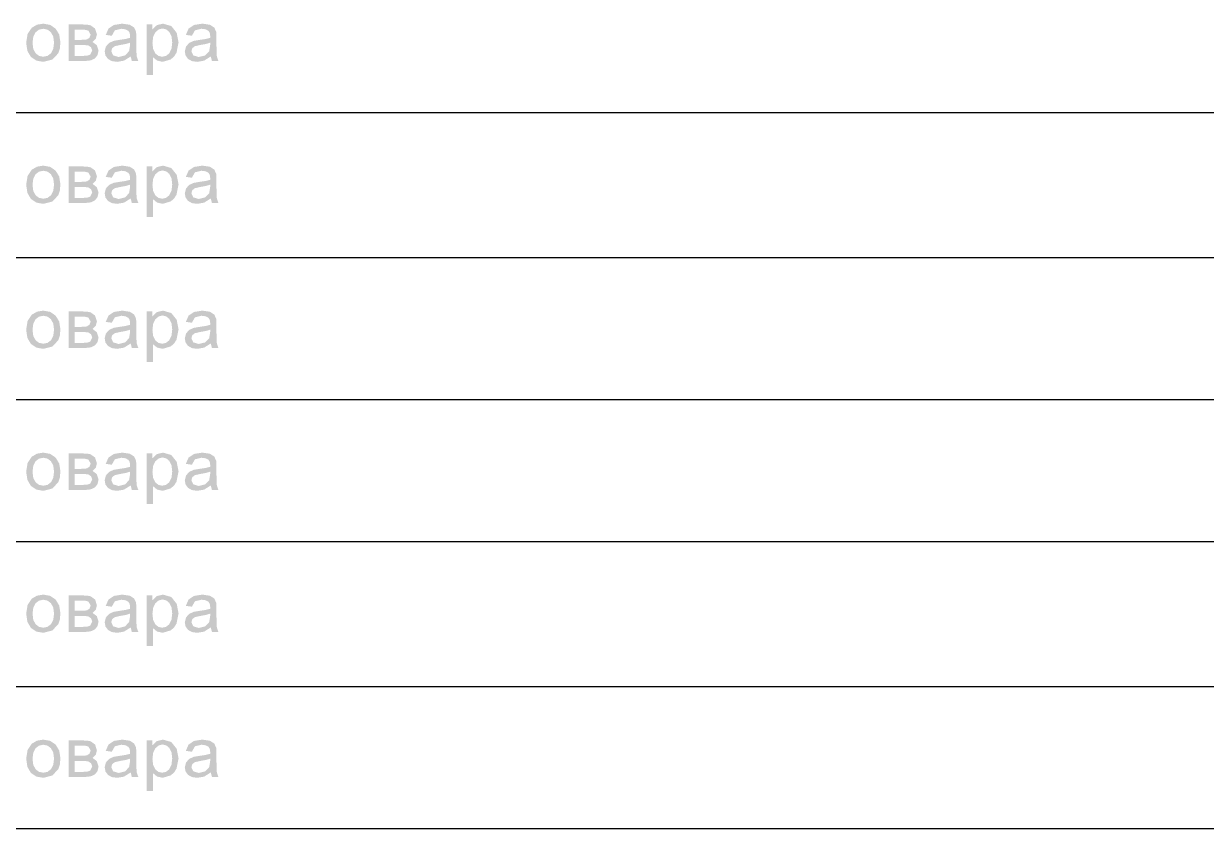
# Model space of a CAD drawing. Header units: millimetres. Extents: x 0 to 420, y 0 to 297.
# Drawn here: x 44.53 to 61.11, y 157.61 to 168.88 of the extents above; entities that cross this region are included whole.
import ezdxf

# ---------------------------------------------------------------- set-up
doc = ezdxf.new("R2010")
doc.units = ezdxf.units.MM
doc.layers.get('0').update_dxf_attribs({"linetype": 'CONTINUOUS'})

msp = doc.modelspace()

# ---------------------------------------------------------------- hatches: boundary and pattern name
at = {"true_color": 0x0000fb}
h = msp.add_hatch(color=0, dxfattribs=at)
h.paths.add_polyline_path([(44.565339, 168.615981), (44.584907, 168.73966), (44.644162, 168.826545), (44.717405, 168.868989), (44.805117, 168.883321), (44.901098, 168.865957), (44.977648, 168.813867), (45.028015, 168.73153), (45.044896, 168.623147), (45.037454, 168.534401), (45.01513, 168.467153), (44.929141, 168.37951), (44.805117, 168.34809), (44.707966, 168.365178), (44.631484, 168.416992), (44.581875, 168.500984)], flags=0)
h.paths.add_polyline_path([(44.654084, 168.615981), (44.664833, 168.529509), (44.697079, 168.468255), (44.745517, 168.431806), (44.805117, 168.419748), (44.864235, 168.431875), (44.912604, 168.468807), (44.94485, 168.530749), (44.955599, 168.618737), (44.94485, 168.701833), (44.912604, 168.762604), (44.864235, 168.799329), (44.805117, 168.811663), (44.745517, 168.799329), (44.697079, 168.762604), (44.664833, 168.701488)], flags=0)
h = msp.add_hatch(color=0, dxfattribs=at)
h.paths.add_polyline_path([(45.159179, 168.871745), (45.35927, 168.871745), (45.423417, 168.868575), (45.468962, 168.859618), (45.530698, 168.814419), (45.556605, 168.736146), (45.541171, 168.671654), (45.495971, 168.626454), (45.555502, 168.581255), (45.579756, 168.502982), (45.564115, 168.439454), (45.52739, 168.394944), (45.469513, 168.368417), (45.390138, 168.359666), (45.159179, 168.359666)], flags=0)
h.paths.add_polyline_path([(45.246271, 168.65622), (45.338875, 168.65622), (45.414391, 168.661732), (45.451874, 168.685434), (45.46841, 168.727878), (45.439747, 168.784102), (45.400818, 168.796022), (45.341631, 168.800087), (45.246271, 168.800087)], flags=0)
h.paths.add_polyline_path([(45.246271, 168.431324), (45.360372, 168.431324), (45.422453, 168.435527), (45.461796, 168.448412), (45.490459, 168.507392), (45.474474, 168.552591), (45.433133, 168.579601), (45.351002, 168.585113), (45.246271, 168.585113)], flags=0)
h = msp.add_hatch(color=0, dxfattribs=at)
h.paths.add_polyline_path([(46.029294, 168.423056), (45.936139, 168.364627), (45.840227, 168.34809), (45.765538, 168.358426), (45.710692, 168.389432), (45.676723, 168.436285), (45.665492, 168.494714), (45.68258, 168.563064), (45.727228, 168.613225), (45.790067, 168.641888), (45.867237, 168.655117), (45.95805, 168.668347), (46.021577, 168.684883), (46.022128, 168.707483), (46.015996, 168.752614), (45.997875, 168.782448), (45.95612, 168.80429), (45.898656, 168.811663), (45.808257, 168.790165), (45.765262, 168.714097), (45.680375, 168.725673), (45.718409, 168.813867), (45.795028, 168.86513), (45.911334, 168.883321), (46.017719, 168.867886), (46.078352, 168.82875), (46.105362, 168.770321), (46.109772, 168.689844), (46.109772, 168.574089), (46.111081, 168.475352), (46.115284, 168.420851), (46.137332, 168.359666), (46.046382, 168.359666)], flags=0)
h.paths.add_polyline_path([(46.021577, 168.616532), (45.962528, 168.598618), (45.879915, 168.584011), (45.804398, 168.566372), (45.770223, 168.53826), (45.758096, 168.496919), (45.784003, 168.439041), (45.861174, 168.41589), (45.95047, 168.437939), (46.007797, 168.498021), (46.021577, 168.585113)], flags=0)
h = msp.add_hatch(color=0, dxfattribs=at)
h.paths.add_polyline_path([(46.256025, 168.163433), (46.256025, 168.871745), (46.3354, 168.871745), (46.3354, 168.805599), (46.398238, 168.863477), (46.483677, 168.883321), (46.599432, 168.849696), (46.674949, 168.754336), (46.700856, 168.61984), (46.672744, 168.478177), (46.638086, 168.422505), (46.590613, 168.381715), (46.477613, 168.34809), (46.399341, 168.366281), (46.343117, 168.412583), (46.343117, 168.163433)], flags=0)
h.paths.add_polyline_path([(46.334849, 168.612674), (46.344771, 168.526615), (46.374536, 168.466602), (46.418702, 168.431393), (46.47155, 168.419748), (46.525294, 168.431806), (46.570769, 168.468255), (46.601775, 168.530681), (46.61211, 168.620391), (46.601912, 168.705622), (46.571871, 168.766463), (46.527567, 168.803188), (46.475409, 168.815521), (46.42325, 168.80243), (46.377292, 168.763707), (46.345322, 168.699973)], flags=0)
h = msp.add_hatch(color=0, dxfattribs=at)
h.paths.add_polyline_path([(47.151931, 168.423056), (47.058776, 168.364627), (46.962864, 168.34809), (46.888174, 168.358426), (46.833328, 168.389432), (46.79936, 168.436285), (46.788129, 168.494714), (46.805216, 168.563064), (46.849865, 168.613225), (46.912703, 168.641888), (46.989874, 168.655117), (47.080686, 168.668347), (47.144214, 168.684883), (47.144765, 168.707483), (47.138633, 168.752614), (47.120512, 168.782448), (47.078757, 168.80429), (47.021293, 168.811663), (46.930894, 168.790165), (46.887899, 168.714097), (46.803012, 168.725673), (46.841045, 168.813867), (46.917664, 168.86513), (47.033971, 168.883321), (47.140355, 168.867886), (47.200989, 168.82875), (47.227999, 168.770321), (47.232408, 168.689844), (47.232408, 168.574089), (47.233717, 168.475352), (47.23792, 168.420851), (47.259969, 168.359666), (47.169019, 168.359666)], flags=0)
h.paths.add_polyline_path([(47.144214, 168.616532), (47.085165, 168.598618), (47.002552, 168.584011), (46.927035, 168.566372), (46.89286, 168.53826), (46.880733, 168.496919), (46.90664, 168.439041), (46.98381, 168.41589), (47.073107, 168.437939), (47.130434, 168.498021), (47.144214, 168.585113)], flags=0)
h = msp.add_hatch(color=0, dxfattribs=at)
h.paths.add_polyline_path([(44.565339, 166.626314), (44.584907, 166.749993), (44.644162, 166.836879), (44.717405, 166.879322), (44.805117, 166.893654), (44.901098, 166.876291), (44.977648, 166.824201), (45.028015, 166.741863), (45.044896, 166.63348), (45.037454, 166.544735), (45.01513, 166.477486), (44.929141, 166.389843), (44.805117, 166.358424), (44.707966, 166.375511), (44.631484, 166.427326), (44.581875, 166.511317)], flags=0)
h.paths.add_polyline_path([(44.654084, 166.626314), (44.664833, 166.539843), (44.697079, 166.478589), (44.745517, 166.44214), (44.805117, 166.430082), (44.864235, 166.442209), (44.912604, 166.47914), (44.94485, 166.541083), (44.955599, 166.629071), (44.94485, 166.712166), (44.912604, 166.772938), (44.864235, 166.809662), (44.805117, 166.821996), (44.745517, 166.809662), (44.697079, 166.772938), (44.664833, 166.711822)], flags=0)
h = msp.add_hatch(color=0, dxfattribs=at)
h.paths.add_polyline_path([(45.159179, 166.882078), (45.35927, 166.882078), (45.423417, 166.878909), (45.468962, 166.869952), (45.530698, 166.824752), (45.556605, 166.746479), (45.541171, 166.681987), (45.495971, 166.636788), (45.555502, 166.591588), (45.579756, 166.513315), (45.564115, 166.449788), (45.52739, 166.405277), (45.469513, 166.37875), (45.390138, 166.369999), (45.159179, 166.369999)], flags=0)
h.paths.add_polyline_path([(45.246271, 166.666553), (45.338875, 166.666553), (45.414391, 166.672065), (45.451874, 166.695768), (45.46841, 166.738211), (45.439747, 166.794435), (45.400818, 166.806355), (45.341631, 166.81042), (45.246271, 166.81042)], flags=0)
h.paths.add_polyline_path([(45.246271, 166.441657), (45.360372, 166.441657), (45.422453, 166.44586), (45.461796, 166.458745), (45.490459, 166.517725), (45.474474, 166.562925), (45.433133, 166.589934), (45.351002, 166.595446), (45.246271, 166.595446)], flags=0)
h = msp.add_hatch(color=0, dxfattribs=at)
h.paths.add_polyline_path([(46.029294, 166.433389), (45.936139, 166.37496), (45.840227, 166.358424), (45.765538, 166.368759), (45.710692, 166.399765), (45.676723, 166.446618), (45.665492, 166.505047), (45.68258, 166.573398), (45.727228, 166.623558), (45.790067, 166.652222), (45.867237, 166.665451), (45.95805, 166.67868), (46.021577, 166.695216), (46.022128, 166.717816), (46.015996, 166.762947), (45.997875, 166.792781), (45.95612, 166.814623), (45.898656, 166.821996), (45.808257, 166.800498), (45.765262, 166.724431), (45.680375, 166.736006), (45.718409, 166.824201), (45.795028, 166.875464), (45.911334, 166.893654), (46.017719, 166.87822), (46.078352, 166.839084), (46.105362, 166.780655), (46.109772, 166.700177), (46.109772, 166.584422), (46.111081, 166.485686), (46.115284, 166.431184), (46.137332, 166.369999), (46.046382, 166.369999)], flags=0)
h.paths.add_polyline_path([(46.021577, 166.626866), (45.962528, 166.608951), (45.879915, 166.594344), (45.804398, 166.576705), (45.770223, 166.548593), (45.758096, 166.507252), (45.784003, 166.449374), (45.861174, 166.426223), (45.95047, 166.448272), (46.007797, 166.508354), (46.021577, 166.595446)], flags=0)
h = msp.add_hatch(color=0, dxfattribs=at)
h.paths.add_polyline_path([(46.256025, 166.173767), (46.256025, 166.882078), (46.3354, 166.882078), (46.3354, 166.815932), (46.398238, 166.87381), (46.483677, 166.893654), (46.599432, 166.86003), (46.674949, 166.764669), (46.700856, 166.630173), (46.672744, 166.488511), (46.638086, 166.432838), (46.590613, 166.392048), (46.477613, 166.358424), (46.399341, 166.376614), (46.343117, 166.422916), (46.343117, 166.173767)], flags=0)
h.paths.add_polyline_path([(46.334849, 166.623007), (46.344771, 166.536949), (46.374536, 166.476935), (46.418702, 166.441726), (46.47155, 166.430082), (46.525294, 166.44214), (46.570769, 166.478589), (46.601775, 166.541014), (46.61211, 166.630724), (46.601912, 166.715956), (46.571871, 166.776796), (46.527567, 166.813521), (46.475409, 166.825854), (46.42325, 166.812763), (46.377292, 166.77404), (46.345322, 166.710306)], flags=0)
h = msp.add_hatch(color=0, dxfattribs=at)
h.paths.add_polyline_path([(47.151931, 166.433389), (47.058776, 166.37496), (46.962864, 166.358424), (46.888174, 166.368759), (46.833328, 166.399765), (46.79936, 166.446618), (46.788129, 166.505047), (46.805216, 166.573398), (46.849865, 166.623558), (46.912703, 166.652222), (46.989874, 166.665451), (47.080686, 166.67868), (47.144214, 166.695216), (47.144765, 166.717816), (47.138633, 166.762947), (47.120512, 166.792781), (47.078757, 166.814623), (47.021293, 166.821996), (46.930894, 166.800498), (46.887899, 166.724431), (46.803012, 166.736006), (46.841045, 166.824201), (46.917664, 166.875464), (47.033971, 166.893654), (47.140355, 166.87822), (47.200989, 166.839084), (47.227999, 166.780655), (47.232408, 166.700177), (47.232408, 166.584422), (47.233717, 166.485686), (47.23792, 166.431184), (47.259969, 166.369999), (47.169019, 166.369999)], flags=0)
h.paths.add_polyline_path([(47.144214, 166.626866), (47.085165, 166.608951), (47.002552, 166.594344), (46.927035, 166.576705), (46.89286, 166.548593), (46.880733, 166.507252), (46.90664, 166.449374), (46.98381, 166.426223), (47.073107, 166.448272), (47.130434, 166.508354), (47.144214, 166.595446)], flags=0)
h = msp.add_hatch(color=0, dxfattribs=at)
h.paths.add_polyline_path([(44.565339, 164.594314), (44.584907, 164.717993), (44.644162, 164.804879), (44.717405, 164.847322), (44.805117, 164.861654), (44.901098, 164.844291), (44.977648, 164.792201), (45.028015, 164.709863), (45.044896, 164.60148), (45.037454, 164.512735), (45.01513, 164.445486), (44.929141, 164.357843), (44.805117, 164.326424), (44.707966, 164.343511), (44.631484, 164.395326), (44.581875, 164.479317)], flags=0)
h.paths.add_polyline_path([(44.654084, 164.594314), (44.664833, 164.507843), (44.697079, 164.446589), (44.745517, 164.41014), (44.805117, 164.398082), (44.864235, 164.410209), (44.912604, 164.44714), (44.94485, 164.509083), (44.955599, 164.597071), (44.94485, 164.680166), (44.912604, 164.740938), (44.864235, 164.777662), (44.805117, 164.789996), (44.745517, 164.777662), (44.697079, 164.740938), (44.664833, 164.679822)], flags=0)
h = msp.add_hatch(color=0, dxfattribs=at)
h.paths.add_polyline_path([(45.159179, 164.850078), (45.35927, 164.850078), (45.423417, 164.846909), (45.468962, 164.837952), (45.530698, 164.792752), (45.556605, 164.714479), (45.541171, 164.649987), (45.495971, 164.604788), (45.555502, 164.559588), (45.579756, 164.481315), (45.564115, 164.417788), (45.52739, 164.373277), (45.469513, 164.34675), (45.390138, 164.337999), (45.159179, 164.337999)], flags=0)
h.paths.add_polyline_path([(45.246271, 164.634553), (45.338875, 164.634553), (45.414391, 164.640065), (45.451874, 164.663768), (45.46841, 164.706211), (45.439747, 164.762435), (45.400818, 164.774355), (45.341631, 164.77842), (45.246271, 164.77842)], flags=0)
h.paths.add_polyline_path([(45.246271, 164.409657), (45.360372, 164.409657), (45.422453, 164.41386), (45.461796, 164.426745), (45.490459, 164.485725), (45.474474, 164.530925), (45.433133, 164.557934), (45.351002, 164.563446), (45.246271, 164.563446)], flags=0)
h = msp.add_hatch(color=0, dxfattribs=at)
h.paths.add_polyline_path([(46.029294, 164.401389), (45.936139, 164.34296), (45.840227, 164.326424), (45.765538, 164.336759), (45.710692, 164.367765), (45.676723, 164.414618), (45.665492, 164.473047), (45.68258, 164.541398), (45.727228, 164.591558), (45.790067, 164.620222), (45.867237, 164.633451), (45.95805, 164.64668), (46.021577, 164.663216), (46.022128, 164.685816), (46.015996, 164.730947), (45.997875, 164.760781), (45.95612, 164.782623), (45.898656, 164.789996), (45.808257, 164.768498), (45.765262, 164.692431), (45.680375, 164.704006), (45.718409, 164.792201), (45.795028, 164.843464), (45.911334, 164.861654), (46.017719, 164.84622), (46.078352, 164.807084), (46.105362, 164.748655), (46.109772, 164.668177), (46.109772, 164.552422), (46.111081, 164.453686), (46.115284, 164.399184), (46.137332, 164.337999), (46.046382, 164.337999)], flags=0)
h.paths.add_polyline_path([(46.021577, 164.594866), (45.962528, 164.576951), (45.879915, 164.562344), (45.804398, 164.544705), (45.770223, 164.516593), (45.758096, 164.475252), (45.784003, 164.417374), (45.861174, 164.394223), (45.95047, 164.416272), (46.007797, 164.476354), (46.021577, 164.563446)], flags=0)
h = msp.add_hatch(color=0, dxfattribs=at)
h.paths.add_polyline_path([(46.256025, 164.141767), (46.256025, 164.850078), (46.3354, 164.850078), (46.3354, 164.783933), (46.398238, 164.84181), (46.483677, 164.861654), (46.599432, 164.82803), (46.674949, 164.732669), (46.700856, 164.598173), (46.672744, 164.456511), (46.638086, 164.400838), (46.590613, 164.360048), (46.477613, 164.326424), (46.399341, 164.344614), (46.343117, 164.390916), (46.343117, 164.141767)], flags=0)
h.paths.add_polyline_path([(46.334849, 164.591007), (46.344771, 164.504949), (46.374536, 164.444935), (46.418702, 164.409726), (46.47155, 164.398082), (46.525294, 164.41014), (46.570769, 164.446589), (46.601775, 164.509014), (46.61211, 164.598724), (46.601912, 164.683956), (46.571871, 164.744796), (46.527567, 164.781521), (46.475409, 164.793854), (46.42325, 164.780763), (46.377292, 164.74204), (46.345322, 164.678306)], flags=0)
h = msp.add_hatch(color=0, dxfattribs=at)
h.paths.add_polyline_path([(47.151931, 164.401389), (47.058776, 164.34296), (46.962864, 164.326424), (46.888174, 164.336759), (46.833328, 164.367765), (46.79936, 164.414618), (46.788129, 164.473047), (46.805216, 164.541398), (46.849865, 164.591558), (46.912703, 164.620222), (46.989874, 164.633451), (47.080686, 164.64668), (47.144214, 164.663216), (47.144765, 164.685816), (47.138633, 164.730947), (47.120512, 164.760781), (47.078757, 164.782623), (47.021293, 164.789996), (46.930894, 164.768498), (46.887899, 164.692431), (46.803012, 164.704006), (46.841045, 164.792201), (46.917664, 164.843464), (47.033971, 164.861654), (47.140355, 164.84622), (47.200989, 164.807084), (47.227999, 164.748655), (47.232408, 164.668177), (47.232408, 164.552422), (47.233717, 164.453686), (47.23792, 164.399184), (47.259969, 164.337999), (47.169019, 164.337999)], flags=0)
h.paths.add_polyline_path([(47.144214, 164.594866), (47.085165, 164.576951), (47.002552, 164.562344), (46.927035, 164.544705), (46.89286, 164.516593), (46.880733, 164.475252), (46.90664, 164.417374), (46.98381, 164.394223), (47.073107, 164.416272), (47.130434, 164.476354), (47.144214, 164.563446)], flags=0)
h = msp.add_hatch(color=0, dxfattribs=at)
h.paths.add_polyline_path([(44.565339, 162.604648), (44.584907, 162.728327), (44.644162, 162.815212), (44.717405, 162.857656), (44.805117, 162.871987), (44.901098, 162.854624), (44.977648, 162.802534), (45.028015, 162.720196), (45.044896, 162.611814), (45.037454, 162.523068), (45.01513, 162.45582), (44.929141, 162.368176), (44.805117, 162.336757), (44.707966, 162.353845), (44.631484, 162.405659), (44.581875, 162.489651)], flags=0)
h.paths.add_polyline_path([(44.654084, 162.604648), (44.664833, 162.518176), (44.697079, 162.456922), (44.745517, 162.420473), (44.805117, 162.408415), (44.864235, 162.420542), (44.912604, 162.457473), (44.94485, 162.519416), (44.955599, 162.607404), (44.94485, 162.6905), (44.912604, 162.751271), (44.864235, 162.787996), (44.805117, 162.800329), (44.745517, 162.787996), (44.697079, 162.751271), (44.664833, 162.690155)], flags=0)
h = msp.add_hatch(color=0, dxfattribs=at)
h.paths.add_polyline_path([(45.159179, 162.860412), (45.35927, 162.860412), (45.423417, 162.857242), (45.468962, 162.848285), (45.530698, 162.803085), (45.556605, 162.724813), (45.541171, 162.660321), (45.495971, 162.615121), (45.555502, 162.569921), (45.579756, 162.491649), (45.564115, 162.428121), (45.52739, 162.38361), (45.469513, 162.357083), (45.390138, 162.348333), (45.159179, 162.348333)], flags=0)
h.paths.add_polyline_path([(45.246271, 162.644887), (45.338875, 162.644887), (45.414391, 162.650399), (45.451874, 162.674101), (45.46841, 162.716544), (45.439747, 162.772768), (45.400818, 162.784688), (45.341631, 162.788754), (45.246271, 162.788754)], flags=0)
h.paths.add_polyline_path([(45.246271, 162.419991), (45.360372, 162.419991), (45.422453, 162.424194), (45.461796, 162.437078), (45.490459, 162.496058), (45.474474, 162.541258), (45.433133, 162.568268), (45.351002, 162.57378), (45.246271, 162.57378)], flags=0)
h = msp.add_hatch(color=0, dxfattribs=at)
h.paths.add_polyline_path([(46.029294, 162.411722), (45.936139, 162.353294), (45.840227, 162.336757), (45.765538, 162.347092), (45.710692, 162.378098), (45.676723, 162.424952), (45.665492, 162.48338), (45.68258, 162.551731), (45.727228, 162.601892), (45.790067, 162.630555), (45.867237, 162.643784), (45.95805, 162.657013), (46.021577, 162.67355), (46.022128, 162.69615), (46.015996, 162.74128), (45.997875, 162.771115), (45.95612, 162.792957), (45.898656, 162.800329), (45.808257, 162.778832), (45.765262, 162.702764), (45.680375, 162.71434), (45.718409, 162.802534), (45.795028, 162.853797), (45.911334, 162.871987), (46.017719, 162.856553), (46.078352, 162.817417), (46.105362, 162.758988), (46.109772, 162.678511), (46.109772, 162.562755), (46.111081, 162.464019), (46.115284, 162.409518), (46.137332, 162.348333), (46.046382, 162.348333)], flags=0)
h.paths.add_polyline_path([(46.021577, 162.605199), (45.962528, 162.587285), (45.879915, 162.572677), (45.804398, 162.555038), (45.770223, 162.526926), (45.758096, 162.485585), (45.784003, 162.427708), (45.861174, 162.404557), (45.95047, 162.426605), (46.007797, 162.486688), (46.021577, 162.57378)], flags=0)
h = msp.add_hatch(color=0, dxfattribs=at)
h.paths.add_polyline_path([(46.256025, 162.1521), (46.256025, 162.860412), (46.3354, 162.860412), (46.3354, 162.794266), (46.398238, 162.852143), (46.483677, 162.871987), (46.599432, 162.838363), (46.674949, 162.743003), (46.700856, 162.608506), (46.672744, 162.466844), (46.638086, 162.411171), (46.590613, 162.370381), (46.477613, 162.336757), (46.399341, 162.354947), (46.343117, 162.401249), (46.343117, 162.1521)], flags=0)
h.paths.add_polyline_path([(46.334849, 162.60134), (46.344771, 162.515282), (46.374536, 162.455268), (46.418702, 162.42006), (46.47155, 162.408415), (46.525294, 162.420473), (46.570769, 162.456922), (46.601775, 162.519347), (46.61211, 162.609058), (46.601912, 162.694289), (46.571871, 162.75513), (46.527567, 162.791854), (46.475409, 162.804188), (46.42325, 162.791096), (46.377292, 162.752373), (46.345322, 162.688639)], flags=0)
h = msp.add_hatch(color=0, dxfattribs=at)
h.paths.add_polyline_path([(47.151931, 162.411722), (47.058776, 162.353294), (46.962864, 162.336757), (46.888174, 162.347092), (46.833328, 162.378098), (46.79936, 162.424952), (46.788129, 162.48338), (46.805216, 162.551731), (46.849865, 162.601892), (46.912703, 162.630555), (46.989874, 162.643784), (47.080686, 162.657013), (47.144214, 162.67355), (47.144765, 162.69615), (47.138633, 162.74128), (47.120512, 162.771115), (47.078757, 162.792957), (47.021293, 162.800329), (46.930894, 162.778832), (46.887899, 162.702764), (46.803012, 162.71434), (46.841045, 162.802534), (46.917664, 162.853797), (47.033971, 162.871987), (47.140355, 162.856553), (47.200989, 162.817417), (47.227999, 162.758988), (47.232408, 162.678511), (47.232408, 162.562755), (47.233717, 162.464019), (47.23792, 162.409518), (47.259969, 162.348333), (47.169019, 162.348333)], flags=0)
h.paths.add_polyline_path([(47.144214, 162.605199), (47.085165, 162.587285), (47.002552, 162.572677), (46.927035, 162.555038), (46.89286, 162.526926), (46.880733, 162.485585), (46.90664, 162.427708), (46.98381, 162.404557), (47.073107, 162.426605), (47.130434, 162.486688), (47.144214, 162.57378)], flags=0)
h = msp.add_hatch(color=0, dxfattribs=at)
h.paths.add_polyline_path([(44.565339, 160.614981), (44.584907, 160.73866), (44.644162, 160.825545), (44.717405, 160.867989), (44.805117, 160.882321), (44.901098, 160.864957), (44.977648, 160.812867), (45.028015, 160.73053), (45.044896, 160.622147), (45.037454, 160.533401), (45.01513, 160.466153), (44.929141, 160.37851), (44.805117, 160.347091), (44.707966, 160.364178), (44.631484, 160.415992), (44.581875, 160.499984)], flags=0)
h.paths.add_polyline_path([(44.654084, 160.614981), (44.664833, 160.528509), (44.697079, 160.467255), (44.745517, 160.430806), (44.805117, 160.418748), (44.864235, 160.430875), (44.912604, 160.467807), (44.94485, 160.529749), (44.955599, 160.617737), (44.94485, 160.700833), (44.912604, 160.761604), (44.864235, 160.798329), (44.805117, 160.810663), (44.745517, 160.798329), (44.697079, 160.761604), (44.664833, 160.700488)], flags=0)
h = msp.add_hatch(color=0, dxfattribs=at)
h.paths.add_polyline_path([(45.159179, 160.870745), (45.35927, 160.870745), (45.423417, 160.867576), (45.468962, 160.858618), (45.530698, 160.813419), (45.556605, 160.735146), (45.541171, 160.670654), (45.495971, 160.625454), (45.555502, 160.580255), (45.579756, 160.501982), (45.564115, 160.438454), (45.52739, 160.393944), (45.469513, 160.367417), (45.390138, 160.358666), (45.159179, 160.358666)], flags=0)
h.paths.add_polyline_path([(45.246271, 160.65522), (45.338875, 160.65522), (45.414391, 160.660732), (45.451874, 160.684434), (45.46841, 160.726878), (45.439747, 160.783102), (45.400818, 160.795022), (45.341631, 160.799087), (45.246271, 160.799087)], flags=0)
h.paths.add_polyline_path([(45.246271, 160.430324), (45.360372, 160.430324), (45.422453, 160.434527), (45.461796, 160.447412), (45.490459, 160.506392), (45.474474, 160.551591), (45.433133, 160.578601), (45.351002, 160.584113), (45.246271, 160.584113)], flags=0)
h = msp.add_hatch(color=0, dxfattribs=at)
h.paths.add_polyline_path([(46.029294, 160.422056), (45.936139, 160.363627), (45.840227, 160.347091), (45.765538, 160.357426), (45.710692, 160.388432), (45.676723, 160.435285), (45.665492, 160.493714), (45.68258, 160.562064), (45.727228, 160.612225), (45.790067, 160.640888), (45.867237, 160.654117), (45.95805, 160.667347), (46.021577, 160.683883), (46.022128, 160.706483), (46.015996, 160.751614), (45.997875, 160.781448), (45.95612, 160.80329), (45.898656, 160.810663), (45.808257, 160.789165), (45.765262, 160.713097), (45.680375, 160.724673), (45.718409, 160.812867), (45.795028, 160.86413), (45.911334, 160.882321), (46.017719, 160.866887), (46.078352, 160.82775), (46.105362, 160.769321), (46.109772, 160.688844), (46.109772, 160.573089), (46.111081, 160.474352), (46.115284, 160.419851), (46.137332, 160.358666), (46.046382, 160.358666)], flags=0)
h.paths.add_polyline_path([(46.021577, 160.615532), (45.962528, 160.597618), (45.879915, 160.583011), (45.804398, 160.565372), (45.770223, 160.53726), (45.758096, 160.495919), (45.784003, 160.438041), (45.861174, 160.41489), (45.95047, 160.436939), (46.007797, 160.497021), (46.021577, 160.584113)], flags=0)
h = msp.add_hatch(color=0, dxfattribs=at)
h.paths.add_polyline_path([(46.256025, 160.162433), (46.256025, 160.870745), (46.3354, 160.870745), (46.3354, 160.804599), (46.398238, 160.862477), (46.483677, 160.882321), (46.599432, 160.848696), (46.674949, 160.753336), (46.700856, 160.61884), (46.672744, 160.477177), (46.638086, 160.421505), (46.590613, 160.380715), (46.477613, 160.347091), (46.399341, 160.365281), (46.343117, 160.411583), (46.343117, 160.162433)], flags=0)
h.paths.add_polyline_path([(46.334849, 160.611674), (46.344771, 160.525615), (46.374536, 160.465602), (46.418702, 160.430393), (46.47155, 160.418748), (46.525294, 160.430806), (46.570769, 160.467255), (46.601775, 160.529681), (46.61211, 160.619391), (46.601912, 160.704623), (46.571871, 160.765463), (46.527567, 160.802188), (46.475409, 160.814521), (46.42325, 160.80143), (46.377292, 160.762707), (46.345322, 160.698973)], flags=0)
h = msp.add_hatch(color=0, dxfattribs=at)
h.paths.add_polyline_path([(47.151931, 160.422056), (47.058776, 160.363627), (46.962864, 160.347091), (46.888174, 160.357426), (46.833328, 160.388432), (46.79936, 160.435285), (46.788129, 160.493714), (46.805216, 160.562064), (46.849865, 160.612225), (46.912703, 160.640888), (46.989874, 160.654117), (47.080686, 160.667347), (47.144214, 160.683883), (47.144765, 160.706483), (47.138633, 160.751614), (47.120512, 160.781448), (47.078757, 160.80329), (47.021293, 160.810663), (46.930894, 160.789165), (46.887899, 160.713097), (46.803012, 160.724673), (46.841045, 160.812867), (46.917664, 160.86413), (47.033971, 160.882321), (47.140355, 160.866887), (47.200989, 160.82775), (47.227999, 160.769321), (47.232408, 160.688844), (47.232408, 160.573089), (47.233717, 160.474352), (47.23792, 160.419851), (47.259969, 160.358666), (47.169019, 160.358666)], flags=0)
h.paths.add_polyline_path([(47.144214, 160.615532), (47.085165, 160.597618), (47.002552, 160.583011), (46.927035, 160.565372), (46.89286, 160.53726), (46.880733, 160.495919), (46.90664, 160.438041), (46.98381, 160.41489), (47.073107, 160.436939), (47.130434, 160.497021), (47.144214, 160.584113)], flags=0)
h = msp.add_hatch(color=0, dxfattribs=at)
h.paths.add_polyline_path([(44.565339, 158.582981), (44.584907, 158.70666), (44.644162, 158.793545), (44.717405, 158.835989), (44.805117, 158.850321), (44.901098, 158.832957), (44.977648, 158.780867), (45.028015, 158.69853), (45.044896, 158.590147), (45.037454, 158.501401), (45.01513, 158.434153), (44.929141, 158.34651), (44.805117, 158.315091), (44.707966, 158.332178), (44.631484, 158.383992), (44.581875, 158.467984)], flags=0)
h.paths.add_polyline_path([(44.654084, 158.582981), (44.664833, 158.496509), (44.697079, 158.435255), (44.745517, 158.398806), (44.805117, 158.386748), (44.864235, 158.398875), (44.912604, 158.435807), (44.94485, 158.497749), (44.955599, 158.585737), (44.94485, 158.668833), (44.912604, 158.729604), (44.864235, 158.766329), (44.805117, 158.778663), (44.745517, 158.766329), (44.697079, 158.729604), (44.664833, 158.668488)], flags=0)
h = msp.add_hatch(color=0, dxfattribs=at)
h.paths.add_polyline_path([(45.159179, 158.838745), (45.35927, 158.838745), (45.423417, 158.835576), (45.468962, 158.826618), (45.530698, 158.781419), (45.556605, 158.703146), (45.541171, 158.638654), (45.495971, 158.593454), (45.555502, 158.548255), (45.579756, 158.469982), (45.564115, 158.406454), (45.52739, 158.361944), (45.469513, 158.335417), (45.390138, 158.326666), (45.159179, 158.326666)], flags=0)
h.paths.add_polyline_path([(45.246271, 158.62322), (45.338875, 158.62322), (45.414391, 158.628732), (45.451874, 158.652434), (45.46841, 158.694878), (45.439747, 158.751102), (45.400818, 158.763022), (45.341631, 158.767087), (45.246271, 158.767087)], flags=0)
h.paths.add_polyline_path([(45.246271, 158.398324), (45.360372, 158.398324), (45.422453, 158.402527), (45.461796, 158.415412), (45.490459, 158.474392), (45.474474, 158.519591), (45.433133, 158.546601), (45.351002, 158.552113), (45.246271, 158.552113)], flags=0)
h = msp.add_hatch(color=0, dxfattribs=at)
h.paths.add_polyline_path([(46.029294, 158.390056), (45.936139, 158.331627), (45.840227, 158.315091), (45.765538, 158.325426), (45.710692, 158.356432), (45.676723, 158.403285), (45.665492, 158.461714), (45.68258, 158.530064), (45.727228, 158.580225), (45.790067, 158.608888), (45.867237, 158.622117), (45.95805, 158.635347), (46.021577, 158.651883), (46.022128, 158.674483), (46.015996, 158.719614), (45.997875, 158.749448), (45.95612, 158.77129), (45.898656, 158.778663), (45.808257, 158.757165), (45.765262, 158.681097), (45.680375, 158.692673), (45.718409, 158.780867), (45.795028, 158.83213), (45.911334, 158.850321), (46.017719, 158.834887), (46.078352, 158.79575), (46.105362, 158.737321), (46.109772, 158.656844), (46.109772, 158.541089), (46.111081, 158.442352), (46.115284, 158.387851), (46.137332, 158.326666), (46.046382, 158.326666)], flags=0)
h.paths.add_polyline_path([(46.021577, 158.583532), (45.962528, 158.565618), (45.879915, 158.551011), (45.804398, 158.533372), (45.770223, 158.50526), (45.758096, 158.463919), (45.784003, 158.406041), (45.861174, 158.38289), (45.95047, 158.404939), (46.007797, 158.465021), (46.021577, 158.552113)], flags=0)
h = msp.add_hatch(color=0, dxfattribs=at)
h.paths.add_polyline_path([(46.256025, 158.130433), (46.256025, 158.838745), (46.3354, 158.838745), (46.3354, 158.772599), (46.398238, 158.830477), (46.483677, 158.850321), (46.599432, 158.816696), (46.674949, 158.721336), (46.700856, 158.58684), (46.672744, 158.445177), (46.638086, 158.389505), (46.590613, 158.348715), (46.477613, 158.315091), (46.399341, 158.333281), (46.343117, 158.379583), (46.343117, 158.130433)], flags=0)
h.paths.add_polyline_path([(46.334849, 158.579674), (46.344771, 158.493615), (46.374536, 158.433602), (46.418702, 158.398393), (46.47155, 158.386748), (46.525294, 158.398806), (46.570769, 158.435255), (46.601775, 158.497681), (46.61211, 158.587391), (46.601912, 158.672623), (46.571871, 158.733463), (46.527567, 158.770188), (46.475409, 158.782521), (46.42325, 158.76943), (46.377292, 158.730707), (46.345322, 158.666973)], flags=0)
h = msp.add_hatch(color=0, dxfattribs=at)
h.paths.add_polyline_path([(47.151931, 158.390056), (47.058776, 158.331627), (46.962864, 158.315091), (46.888174, 158.325426), (46.833328, 158.356432), (46.79936, 158.403285), (46.788129, 158.461714), (46.805216, 158.530064), (46.849865, 158.580225), (46.912703, 158.608888), (46.989874, 158.622117), (47.080686, 158.635347), (47.144214, 158.651883), (47.144765, 158.674483), (47.138633, 158.719614), (47.120512, 158.749448), (47.078757, 158.77129), (47.021293, 158.778663), (46.930894, 158.757165), (46.887899, 158.681097), (46.803012, 158.692673), (46.841045, 158.780867), (46.917664, 158.83213), (47.033971, 158.850321), (47.140355, 158.834887), (47.200989, 158.79575), (47.227999, 158.737321), (47.232408, 158.656844), (47.232408, 158.541089), (47.233717, 158.442352), (47.23792, 158.387851), (47.259969, 158.326666), (47.169019, 158.326666)], flags=0)
h.paths.add_polyline_path([(47.144214, 158.583532), (47.085165, 158.565618), (47.002552, 158.551011), (46.927035, 158.533372), (46.89286, 158.50526), (46.880733, 158.463919), (46.90664, 158.406041), (46.98381, 158.38289), (47.073107, 158.404939), (47.130434, 158.465021), (47.144214, 158.552113)], flags=0)

# ---------------------------------------------------------------- linework, layer by layer
at = {"color": 0, "true_color": 0x000007}
for points in [[(28.913668, 167.639999), (77.681668, 167.639999)], [(28.913668, 165.607999), (77.681668, 165.607999)], [(28.913668, 163.618333), (77.681668, 163.618333)], [(28.913668, 161.628666), (77.681668, 161.628666)], [(28.913668, 159.596666), (77.681668, 159.596666)], [(28.913668, 157.606999), (77.681668, 157.606999)]]:
    msp.add_lwpolyline(points, dxfattribs=at)

doc.saveas('drawing.dxf')
